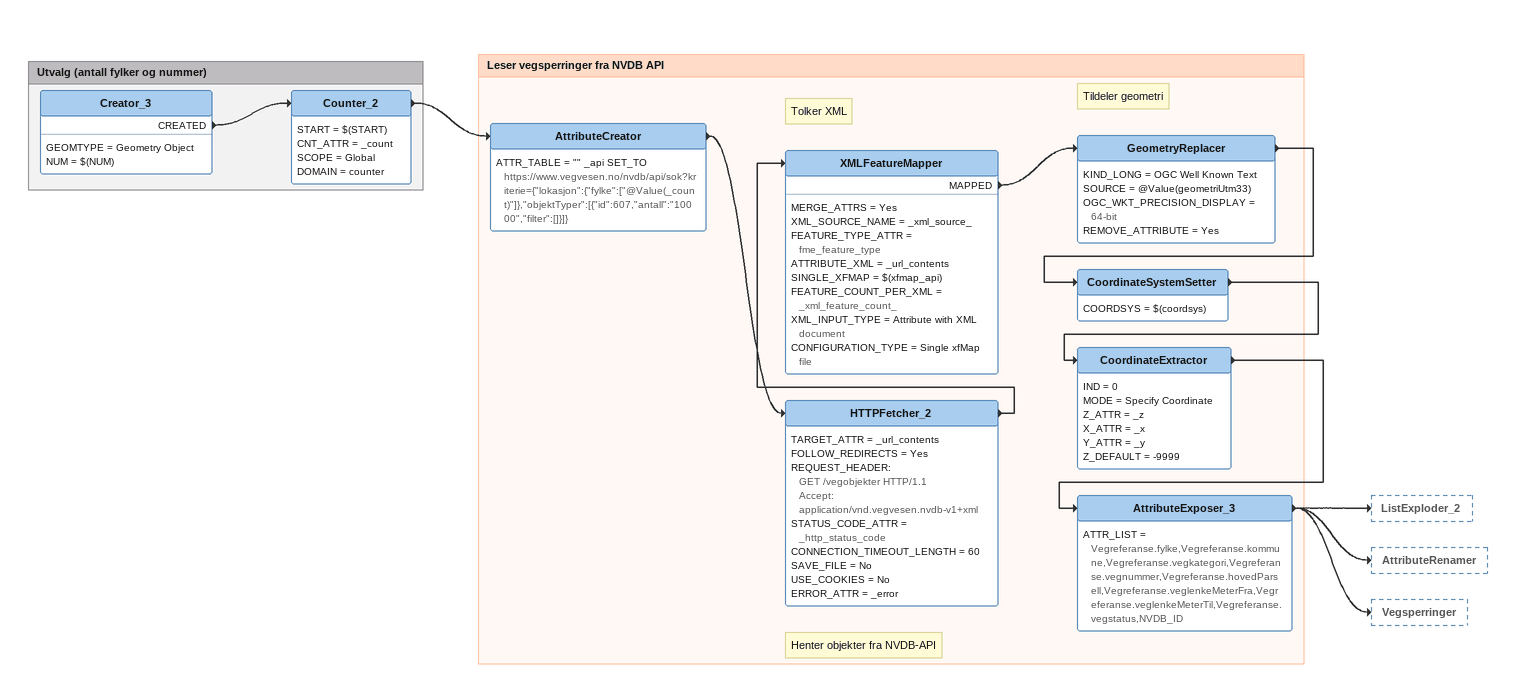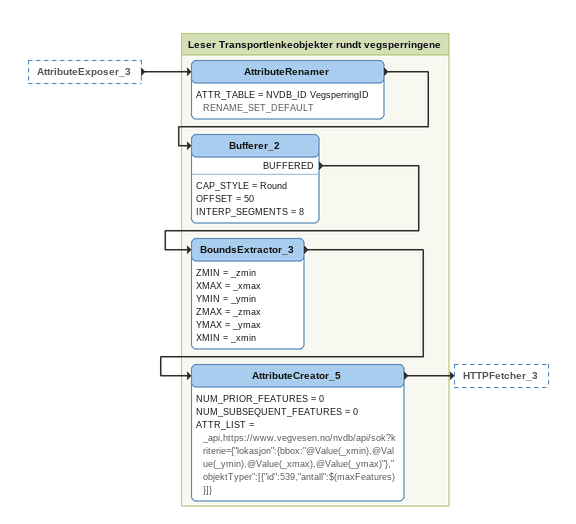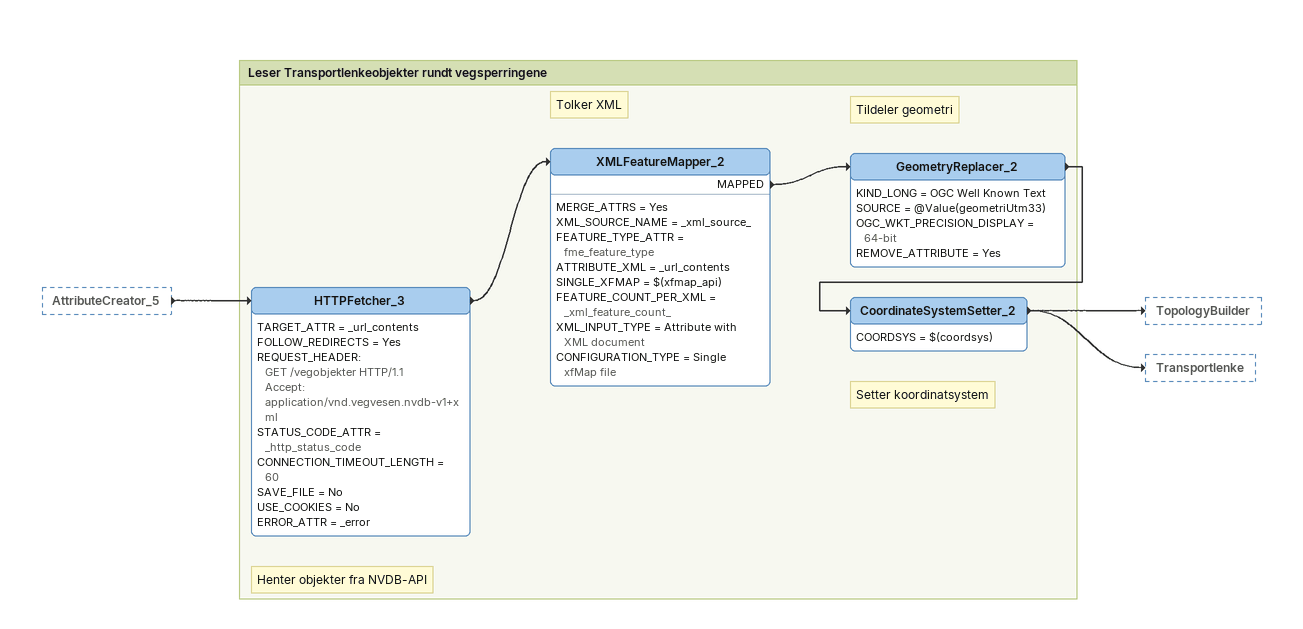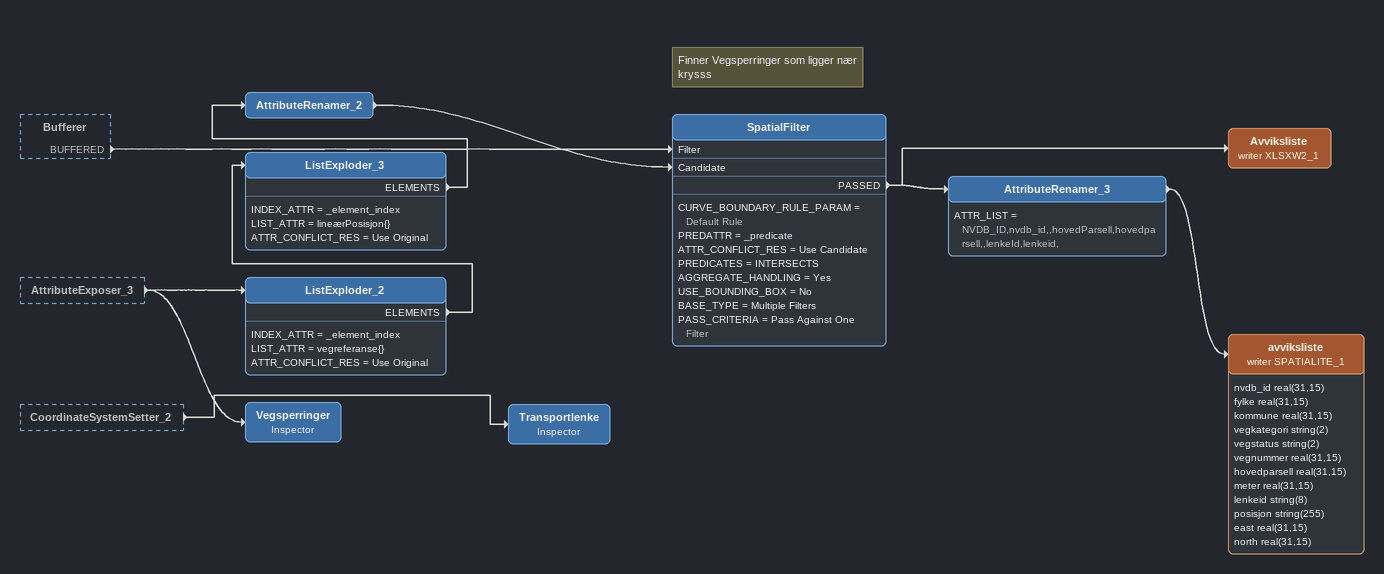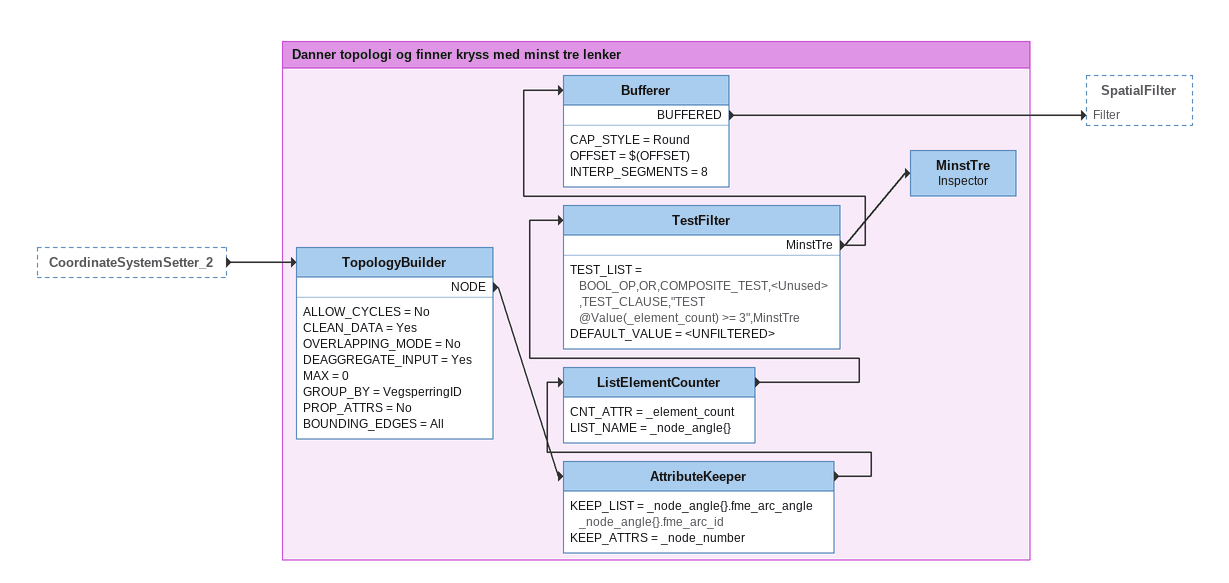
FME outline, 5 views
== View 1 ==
Bookmark: Utvalg (antall fylker og nummer)
Creator_3
    GEOMTYPE = Geometry Object
    NUM = $(NUM)
    CREATED -> Counter_2
Counter_2
    START = $(START)
    CNT_ATTR = _count
    SCOPE = Global
    DOMAIN = counter
    -> AttributeCreator

Bookmark: Leser vegsperringer fra NVDB API
AttributeCreator
    ATTR_TABLE = "" _api SET_TO https://www.vegvesen.no/nvdb/api/sok?kriterie={"lokasjon":{"fylke":["@Value(_count)"]},"objektTyper":[{"id":607,"antall":"10000","filter":[]}]}
    -> HTTPFetcher_2
Note: Henter objekter fra NVDB-API
HTTPFetcher_2
    TARGET_ATTR = _url_contents
    FOLLOW_REDIRECTS = Yes
    REQUEST_HEADER:
      GET /vegobjekter HTTP/1.1
      Accept: application/vnd.vegvesen.nvdb-v1+xml
    STATUS_CODE_ATTR = _http_status_code
    CONNECTION_TIMEOUT_LENGTH = 60
    SAVE_FILE = No
    USE_COOKIES = No
    ERROR_ATTR = _error
    -> XMLFeatureMapper
Note: Tolker XML
XMLFeatureMapper
    MERGE_ATTRS = Yes
    XML_SOURCE_NAME = _xml_source_
    FEATURE_TYPE_ATTR = fme_feature_type
    ATTRIBUTE_XML = _url_contents
    SINGLE_XFMAP = $(xfmap_api)
    FEATURE_COUNT_PER_XML = _xml_feature_count_
    XML_INPUT_TYPE = Attribute with XML document
    CONFIGURATION_TYPE = Single xfMap file
    MAPPED -> GeometryReplacer
Note: Tildeler geometri
GeometryReplacer
    KIND_LONG = OGC Well Known Text
    SOURCE = @Value(geometriUtm33)
    OGC_WKT_PRECISION_DISPLAY = 64-bit
    REMOVE_ATTRIBUTE = Yes
    -> CoordinateSystemSetter
CoordinateSystemSetter
    COORDSYS = $(coordsys)
    -> CoordinateExtractor
CoordinateExtractor
    IND = 0
    MODE = Specify Coordinate
    Z_ATTR = _z
    X_ATTR = _x
    Y_ATTR = _y
    Z_DEFAULT = -9999
    -> AttributeExposer_3
AttributeExposer_3
    ATTR_LIST = Vegreferanse.fylke,Vegreferanse.kommune,Vegreferanse.vegkategori,Vegreferanse.vegnummer,Vegreferanse.hovedParsell,Vegreferanse.veglenkeMeterFra,Vegreferanse.veglenkeMeterTil,Vegreferanse.vegstatus,NVDB_ID
    -> ListExploder_2
    -> AttributeRenamer
    -> Vegsperringer

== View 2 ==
AttributeExposer_3 [outside]
    -> AttributeRenamer

Bookmark: Leser Transportlenkeobjekter rundt vegsperringene
AttributeRenamer
    ATTR_TABLE = NVDB_ID VegsperringID RENAME_SET_DEFAULT
    -> Bufferer_2
Bufferer_2
    CAP_STYLE = Round
    OFFSET = 50
    INTERP_SEGMENTS = 8
    BUFFERED -> BoundsExtractor_3
BoundsExtractor_3
    ZMIN = _zmin
    XMAX = _xmax
    YMIN = _ymin
    ZMAX = _zmax
    YMAX = _ymax
    XMIN = _xmin
    -> AttributeCreator_5
AttributeCreator_5
    NUM_PRIOR_FEATURES = 0
    NUM_SUBSEQUENT_FEATURES = 0
    ATTR_LIST = _api,https://www.vegvesen.no/nvdb/api/sok?kriterie={"lokasjon":{bbox:"@Value(_xmin),@Value(_ymin),@Value(_xmax),@Value(_ymax)"},"objektTyper":[{"id":539,"antall":$(maxFeatures)}]}
    -> HTTPFetcher_3

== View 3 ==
AttributeCreator_5 [outside]
    -> HTTPFetcher_3

Bookmark: Leser Transportlenkeobjekter rundt vegsperringene
Note: Henter objekter fra NVDB-API
HTTPFetcher_3
    TARGET_ATTR = _url_contents
    FOLLOW_REDIRECTS = Yes
    REQUEST_HEADER:
      GET /vegobjekter HTTP/1.1
      Accept: application/vnd.vegvesen.nvdb-v1+xml
    STATUS_CODE_ATTR = _http_status_code
    CONNECTION_TIMEOUT_LENGTH = 60
    SAVE_FILE = No
    USE_COOKIES = No
    ERROR_ATTR = _error
    -> XMLFeatureMapper_2
Note: Tolker XML
XMLFeatureMapper_2
    MERGE_ATTRS = Yes
    XML_SOURCE_NAME = _xml_source_
    FEATURE_TYPE_ATTR = fme_feature_type
    ATTRIBUTE_XML = _url_contents
    SINGLE_XFMAP = $(xfmap_api)
    FEATURE_COUNT_PER_XML = _xml_feature_count_
    XML_INPUT_TYPE = Attribute with XML document
    CONFIGURATION_TYPE = Single xfMap file
    MAPPED -> GeometryReplacer_2
Note: Tildeler geometri
GeometryReplacer_2
    KIND_LONG = OGC Well Known Text
    SOURCE = @Value(geometriUtm33)
    OGC_WKT_PRECISION_DISPLAY = 64-bit
    REMOVE_ATTRIBUTE = Yes
    -> CoordinateSystemSetter_2
Note: Setter koordinatsystem
CoordinateSystemSetter_2
    COORDSYS = $(coordsys)
    -> TopologyBuilder
    -> Transportlenke

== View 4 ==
Bufferer [outside]
    BUFFERED -> SpatialFilter [Filter]
AttributeExposer_3 [outside]
    -> ListExploder_2
    -> Vegsperringer
CoordinateSystemSetter_2 [outside]
    -> Transportlenke
ListExploder_2
    INDEX_ATTR = _element_index
    LIST_ATTR = vegreferanse{}
    ATTR_CONFLICT_RES = Use Original
    ELEMENTS -> ListExploder_3
ListExploder_3
    INDEX_ATTR = _element_index
    LIST_ATTR = lineærPosisjon{}
    ATTR_CONFLICT_RES = Use Original
    ELEMENTS -> AttributeRenamer_2
AttributeRenamer_2
    -> SpatialFilter [Candidate]
Vegsperringer: Inspector
Note: Finner Vegsperringer som ligger nær krysss
SpatialFilter
    CURVE_BOUNDARY_RULE_PARAM = Default Rule
    PREDATTR = _predicate
    ATTR_CONFLICT_RES = Use Candidate
    PREDICATES = INTERSECTS
    AGGREGATE_HANDLING = Yes
    USE_BOUNDING_BOX = No
    BASE_TYPE = Multiple Filters
    PASS_CRITERIA = Pass Against One Filter
    PASSED -> AttributeRenamer_3
    PASSED -> Avviksliste (writer XLSXW2_1)
Avviksliste (writer XLSXW2_1)
AttributeRenamer_3
    ATTR_LIST = NVDB_ID,nvdb_id,,hovedParsell,hovedparsell,,lenkeId,lenkeid,
    -> avviksliste (writer SPATIALITE_1)
avviksliste (writer SPATIALITE_1)
    attributes: nvdb_id real(31,15), fylke real(31,15), kommune real(31,15), vegkategori string(2), vegstatus string(2), vegnummer real(31,15), hovedparsell real(31,15), meter real(31,15), lenkeid string(8), posisjon string(255), east real(31,15), north real(31,15)
Transportlenke: Inspector

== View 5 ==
CoordinateSystemSetter_2 [outside]
    -> TopologyBuilder

Bookmark: Danner topologi og finner kryss med minst tre lenker
TopologyBuilder
    ALLOW_CYCLES = No
    CLEAN_DATA = Yes
    OVERLAPPING_MODE = No
    DEAGGREGATE_INPUT = Yes
    MAX = 0
    GROUP_BY = VegsperringID
    PROP_ATTRS = No
    BOUNDING_EDGES = All
    NODE -> AttributeKeeper
AttributeKeeper
    KEEP_LIST = _node_angle{}.fme_arc_angle _node_angle{}.fme_arc_id
    KEEP_ATTRS = _node_number
    -> ListElementCounter
ListElementCounter
    CNT_ATTR = _element_count
    LIST_NAME = _node_angle{}
    -> TestFilter
TestFilter
    TEST_LIST = BOOL_OP,OR,COMPOSITE_TEST,<Unused>,TEST_CLAUSE,"TEST @Value(_element_count) >= 3",MinstTre
    DEFAULT_VALUE = <UNFILTERED>
    MinstTre -> Bufferer
    MinstTre -> MinstTre
Bufferer
    CAP_STYLE = Round
    OFFSET = $(OFFSET)
    INTERP_SEGMENTS = 8
    BUFFERED -> SpatialFilter [Filter]
MinstTre: Inspector
